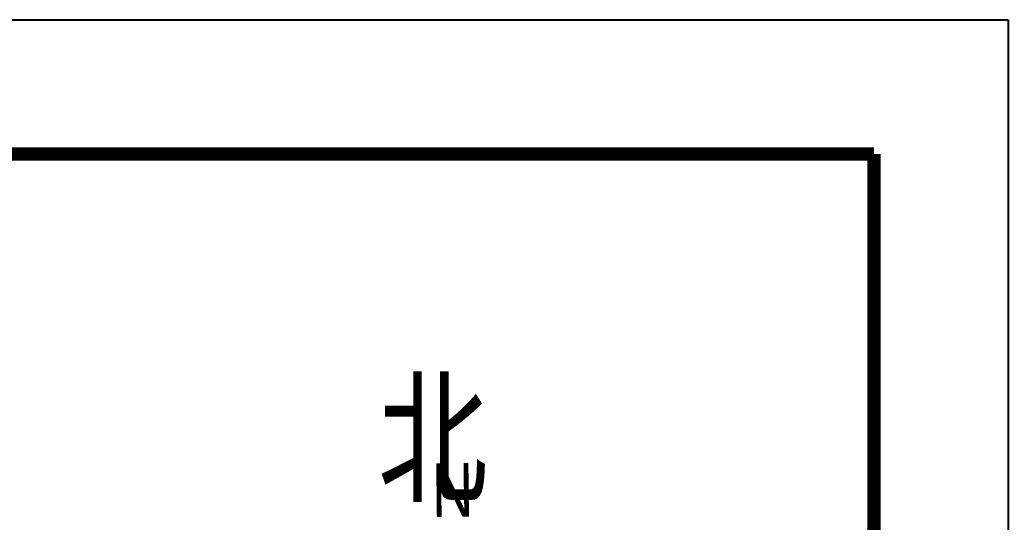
# Model space of a CAD drawing. Extents: x 536876 to 553676, y 4169885 to 4181765.
# Drawn here: x 552204 to 553676, y 4181017 to 4181765 of the extents above; entities that cross this region are included whole.
import ezdxf
from ezdxf.enums import TextEntityAlignment as Align

# ---------------------------------------------------------------- set-up
doc = ezdxf.new("R2010")
doc.units = 0
doc.header["$MEASUREMENT"] = 0
doc.layers.add('层61', color=7, linetype='Continuous')
doc.styles.add('st', font='', dxfattribs={"width": 0.75})
doc.styles.add('Style-WORKING', font='HZTXT.SHX', dxfattribs={"bigfont": 'HZTXT'})
doc.styles.get('st').set_extended_font_data('SimSun')

# ---------------------------------------------------------------- blocks, each defined once
blk = doc.blocks.new('ZBZ1')
at = {"layer": '层61', "color": 6, "linetype": 'Continuous', "lineweight": 13, "style": 'Style-WORKING', "width": 0.800001}
blk.add_text('N', height=0.5, dxfattribs=at).set_placement((0.0006, 3.447), align=Align.MIDDLE_CENTER)

msp = doc.modelspace()

# ---------------------------------------------------------------- linework, layer by layer
at = {"color": 0}
for p, q in [((536876.4, 4181765.2), (553676.4, 4181765.2)), ((553676.4, 4181765.2), (553676.4, 4169885.2))]:
    msp.add_line(p, q, dxfattribs=at)
at = {"color": 0, "const_width": 20}
for points in [[(537876.4, 4181565.2), (553476.4, 4181565.2)], [(553476.4, 4181565.2), (553476.4, 4170085.2)]]:
    msp.add_lwpolyline(points, dxfattribs=at)

# ---------------------------------------------------------------- block references
at = {"linetype": 'Continuous', "xscale": 160.322552193217, "yscale": 160.3225522039793, "zscale": 160.3225521941378, "rotation": 0.6684460724850013}
msp.add_blockref('ZBZ1', (552854.9, 4180511.9), dxfattribs=at)

# ---------------------------------------------------------------- texts
at = {"color": 1, "style": 'st', "width": 0.75}
msp.add_text('北', height=160, dxfattribs=at).set_placement((552737.3, 4181062.1))

doc.saveas('drawing.dxf')
